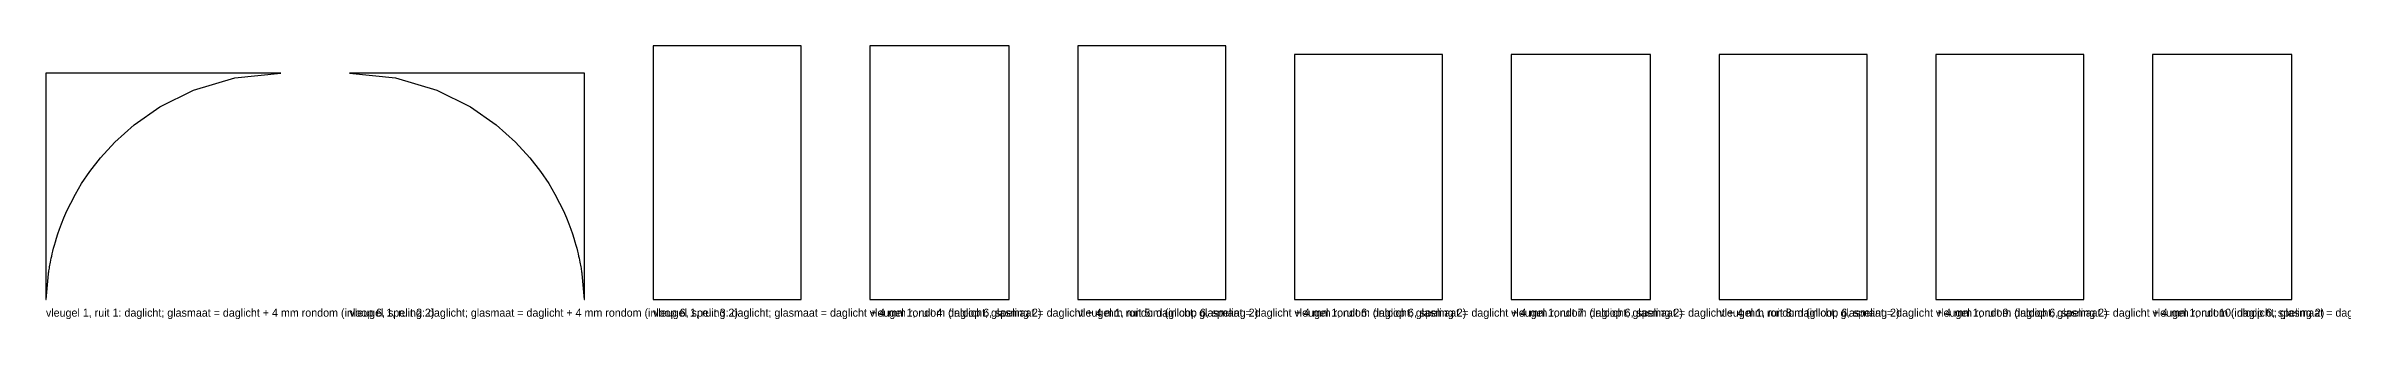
# Model space of a CAD drawing. Header units: millimetres. Extents: x 0 to 8231, y -34 to 444.
# Drawn here: x 0 to 4017, y -34 to 444 of the extents above; entities that cross this region are included whole.
import ezdxf

# ---------------------------------------------------------------- set-up
doc = ezdxf.new("R2010")
doc.units = ezdxf.units.MM

msp = doc.modelspace()

# ---------------------------------------------------------------- linework, layer by layer
at = {"layer": 'DAGLICHT'}
for p, q in [((1321, 443.75), (1062, 443.75)), ((1062, 443.75), (1062, 0)), ((1321, 0), (1321, 443.75)), ((1685, 443.75), (1441, 443.75)), ((1441, 443.75), (1441, 0)), ((1685, 0), (1685, 443.75)), ((2064, 443.75), (1805, 443.75)), ((1805, 443.75), (1805, 0)), ((2064, 0), (2064, 443.75)), ((2443, 428.75), (2184, 428.75)), ((2184, 428.75), (2184, 0)), ((2443, 0), (2443, 428.75)), ((2807, 428.75), (2563, 428.75)), ((2563, 428.75), (2563, 0)), ((2807, 0), (2807, 428.75)), ((3186, 428.75), (2927, 428.75)), ((2927, 428.75), (2927, 0)), ((3186, 0), (3186, 428.75)), ((3565, 428.75), (3306, 428.75)), ((3306, 428.75), (3306, 0)), ((3565, 0), (3565, 428.75)), ((3929, 428.75), (3685, 428.75)), ((3685, 428.75), (3685, 0)), ((3929, 0), (3929, 428.75)), ((411, 396), (0, 396)), ((0, 396), (0, 0)), ((199.5422, 337.4296), (258.3584, 366.6039)), ((258.3584, 366.6039), (330.3963, 388.0187)), ((330.3963, 388.0187), (411, 396)), ((531, 396), (611.6037, 388.0187)), ((942, 396), (531, 396)), ((611.6037, 388.0187), (683.6416, 366.6039)), ((683.6416, 366.6039), (742.4578, 337.4296)), ((942, 0), (942, 396)), ((154.2503, 305.9371), (199.5422, 337.4296)), ((742.4578, 337.4296), (787.7497, 305.9371)), ((120.3791, 275.6209), (154.2503, 305.9371)), ((787.7497, 305.9371), (821.6209, 275.6209)), ((76.5555, 223.8889), (95.2611, 248.1158)), ((95.2611, 248.1158), (120.3791, 275.6209)), ((821.6209, 275.6209), (846.7389, 248.1158)), ((846.7389, 248.1158), (865.4445, 223.8889)), ((51.7214, 184.5992), (62.4727, 202.8296)), ((62.4727, 202.8296), (76.5555, 223.8889)), ((865.4445, 223.8889), (879.5273, 202.8296)), ((879.5273, 202.8296), (890.2786, 184.5992)), ((36.8394, 155.073), (43.3904, 168.8048)), ((43.3904, 168.8048), (51.7214, 184.5992)), ((890.2786, 184.5992), (898.6096, 168.8048)), ((898.6096, 168.8048), (905.1606, 155.073)), ((21.0912, 114.9696), (23.9441, 123.2343)), ((23.9441, 123.2343), (27.395, 132.5404)), ((27.395, 132.5404), (31.6154, 143.0769)), ((31.6154, 143.0769), (36.8394, 155.073)), ((905.1606, 155.073), (910.3846, 143.0769)), ((910.3846, 143.0769), (914.605, 132.5404)), ((914.605, 132.5404), (918.0559, 123.2343)), ((918.0559, 123.2343), (920.9088, 114.9696)), ((11.1766, 80.196), (12.2714, 84.6821)), ((12.2714, 84.6821), (13.5324, 89.5967)), ((13.5324, 89.5967), (14.9941, 95.0016)), ((14.9941, 95.0016), (16.7008, 100.9704)), ((16.7008, 100.9704), (18.7087, 107.591)), ((18.7087, 107.591), (21.0912, 114.9696)), ((920.9088, 114.9696), (923.2913, 107.591)), ((923.2913, 107.591), (925.2992, 100.9704)), ((925.2992, 100.9704), (927.0059, 95.0016)), ((927.0059, 95.0016), (928.4676, 89.5967)), ((928.4676, 89.5967), (929.7286, 84.6821)), ((929.7286, 84.6821), (930.8234, 80.196)), ((0.2775, 0.1001), (4.3734, 44.798)), ((4.3734, 44.798), (4.6379, 46.57)), ((4.6379, 46.57), (4.9271, 48.4489)), ((4.9271, 48.4489), (5.2439, 50.4445)), ((5.2439, 50.4445), (5.5921, 52.568)), ((5.5921, 52.568), (5.9759, 54.8317)), ((5.9759, 54.8317), (6.4003, 57.25)), ((6.4003, 57.25), (6.8711, 59.8387)), ((6.8711, 59.8387), (7.3954, 62.6163)), ((7.3954, 62.6163), (7.9813, 65.6037)), ((7.9813, 65.6037), (8.639, 68.8252)), ((8.639, 68.8252), (9.3805, 72.3086)), ((9.3805, 72.3086), (10.2204, 76.0863)), ((10.2204, 76.0863), (11.1766, 80.196)), ((930.8234, 80.196), (931.7796, 76.0863)), ((931.7796, 76.0863), (932.6195, 72.3086)), ((932.6195, 72.3086), (933.361, 68.8252)), ((933.361, 68.8252), (934.0187, 65.6037)), ((934.0187, 65.6037), (934.6046, 62.6163)), ((934.6046, 62.6163), (935.1289, 59.8387)), ((935.1289, 59.8387), (935.5997, 57.25)), ((935.5997, 57.25), (936.0241, 54.8317)), ((936.0241, 54.8317), (936.4079, 52.568)), ((936.4079, 52.568), (936.7561, 50.4445)), ((936.7561, 50.4445), (937.0729, 48.4489)), ((937.0729, 48.4489), (937.3621, 46.57)), ((937.3621, 46.57), (937.6266, 44.798)), ((937.6266, 44.798), (941.7225, 0.1001)), ((0, 0), (0.2775, 0.1001)), ((941.7225, 0.1001), (942, 0)), ((1062, 0), (1321, 0)), ((1441, 0), (1685, 0)), ((1805, 0), (2064, 0)), ((2184, 0), (2443, 0)), ((2563, 0), (2807, 0)), ((2927, 0), (3186, 0)), ((3306, 0), (3565, 0)), ((3685, 0), (3929, 0))]:
    msp.add_line(p, q, dxfattribs=at)

# ---------------------------------------------------------------- texts
at = {"layer": 'TEKST'}
for s, p in [('vleugel 1, ruit 1: daglicht; glasmaat = daglicht + 4 mm rondom (inloop 6, speling 2)', (0, -30)), ('vleugel 1, ruit 2: daglicht; glasmaat = daglicht + 4 mm rondom (inloop 6, speling 2)', (531, -30)), ('vleugel 1, ruit 3: daglicht; glasmaat = daglicht + 4 mm rondom (inloop 6, speling 2)', (1062, -30)), ('vleugel 1, ruit 4: daglicht; glasmaat = daglicht + 4 mm rondom (inloop 6, speling 2)', (1441, -30)), ('vleugel 1, ruit 5: daglicht; glasmaat = daglicht + 4 mm rondom (inloop 6, speling 2)', (1805, -30)), ('vleugel 1, ruit 6: daglicht; glasmaat = daglicht + 4 mm rondom (inloop 6, speling 2)', (2184, -30)), ('vleugel 1, ruit 7: daglicht; glasmaat = daglicht + 4 mm rondom (inloop 6, speling 2)', (2563, -30)), ('vleugel 1, ruit 8: daglicht; glasmaat = daglicht + 4 mm rondom (inloop 6, speling 2)', (2927, -30)), ('vleugel 1, ruit 9: daglicht; glasmaat = daglicht + 4 mm rondom (inloop 6, speling 2)', (3306, -30)), ('vleugel 1, ruit 10: daglicht; glasmaat = daglicht + 4 mm rondom (inloop 6, speling 2)', (3685, -30))]:
    msp.add_text(s, height=14, dxfattribs=at).set_placement(p)

doc.saveas('drawing.dxf')
